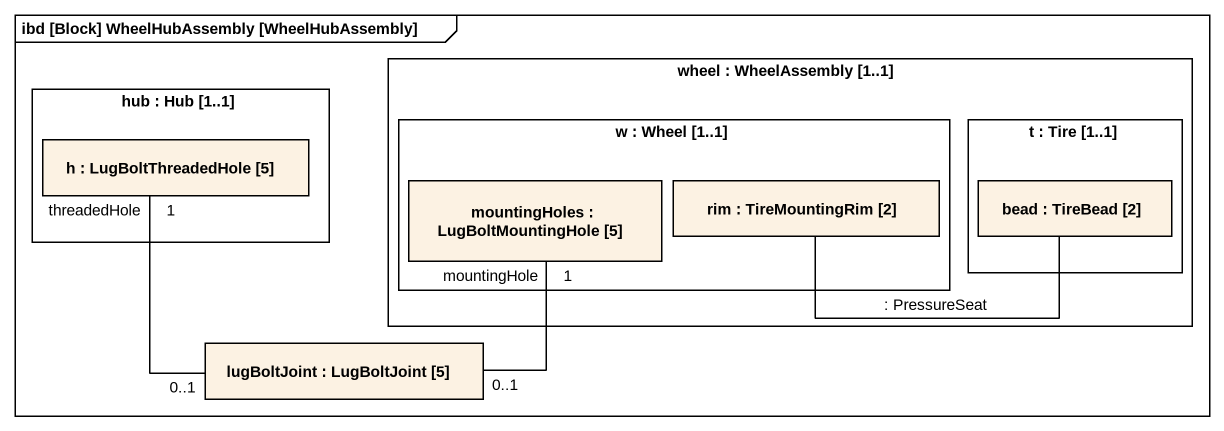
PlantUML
@startuml
mainframe ibd [Block] WheelHubAssembly [WheelHubAssembly]
rectangle "hub : Hub [1..1]" as hub {
  rectangle "h : LugBoltThreadedHole [5]" as h
}
rectangle "wheel : WheelAssembly [1..1]" as wheel {
  rectangle "w : Wheel [1..1]" as w {
    rectangle "mountingHoles : LugBoltMountingHole [5]" as mountingHoles
    rectangle "rim : TireMountingRim [2]" as rim
  }
  rectangle "t : Tire [1..1]" as t {
    rectangle "bead : TireBead [2]" as bead
  }
}
rectangle "lugBoltJoint : LugBoltJoint [5]" as lugBoltJoint
h "threadedHole\n1" -- "0..1" lugBoltJoint
mountingHoles "1\nmountingHole" -- "0..1" lugBoltJoint
rim -right- bead : : PressureSeat
@enduml
